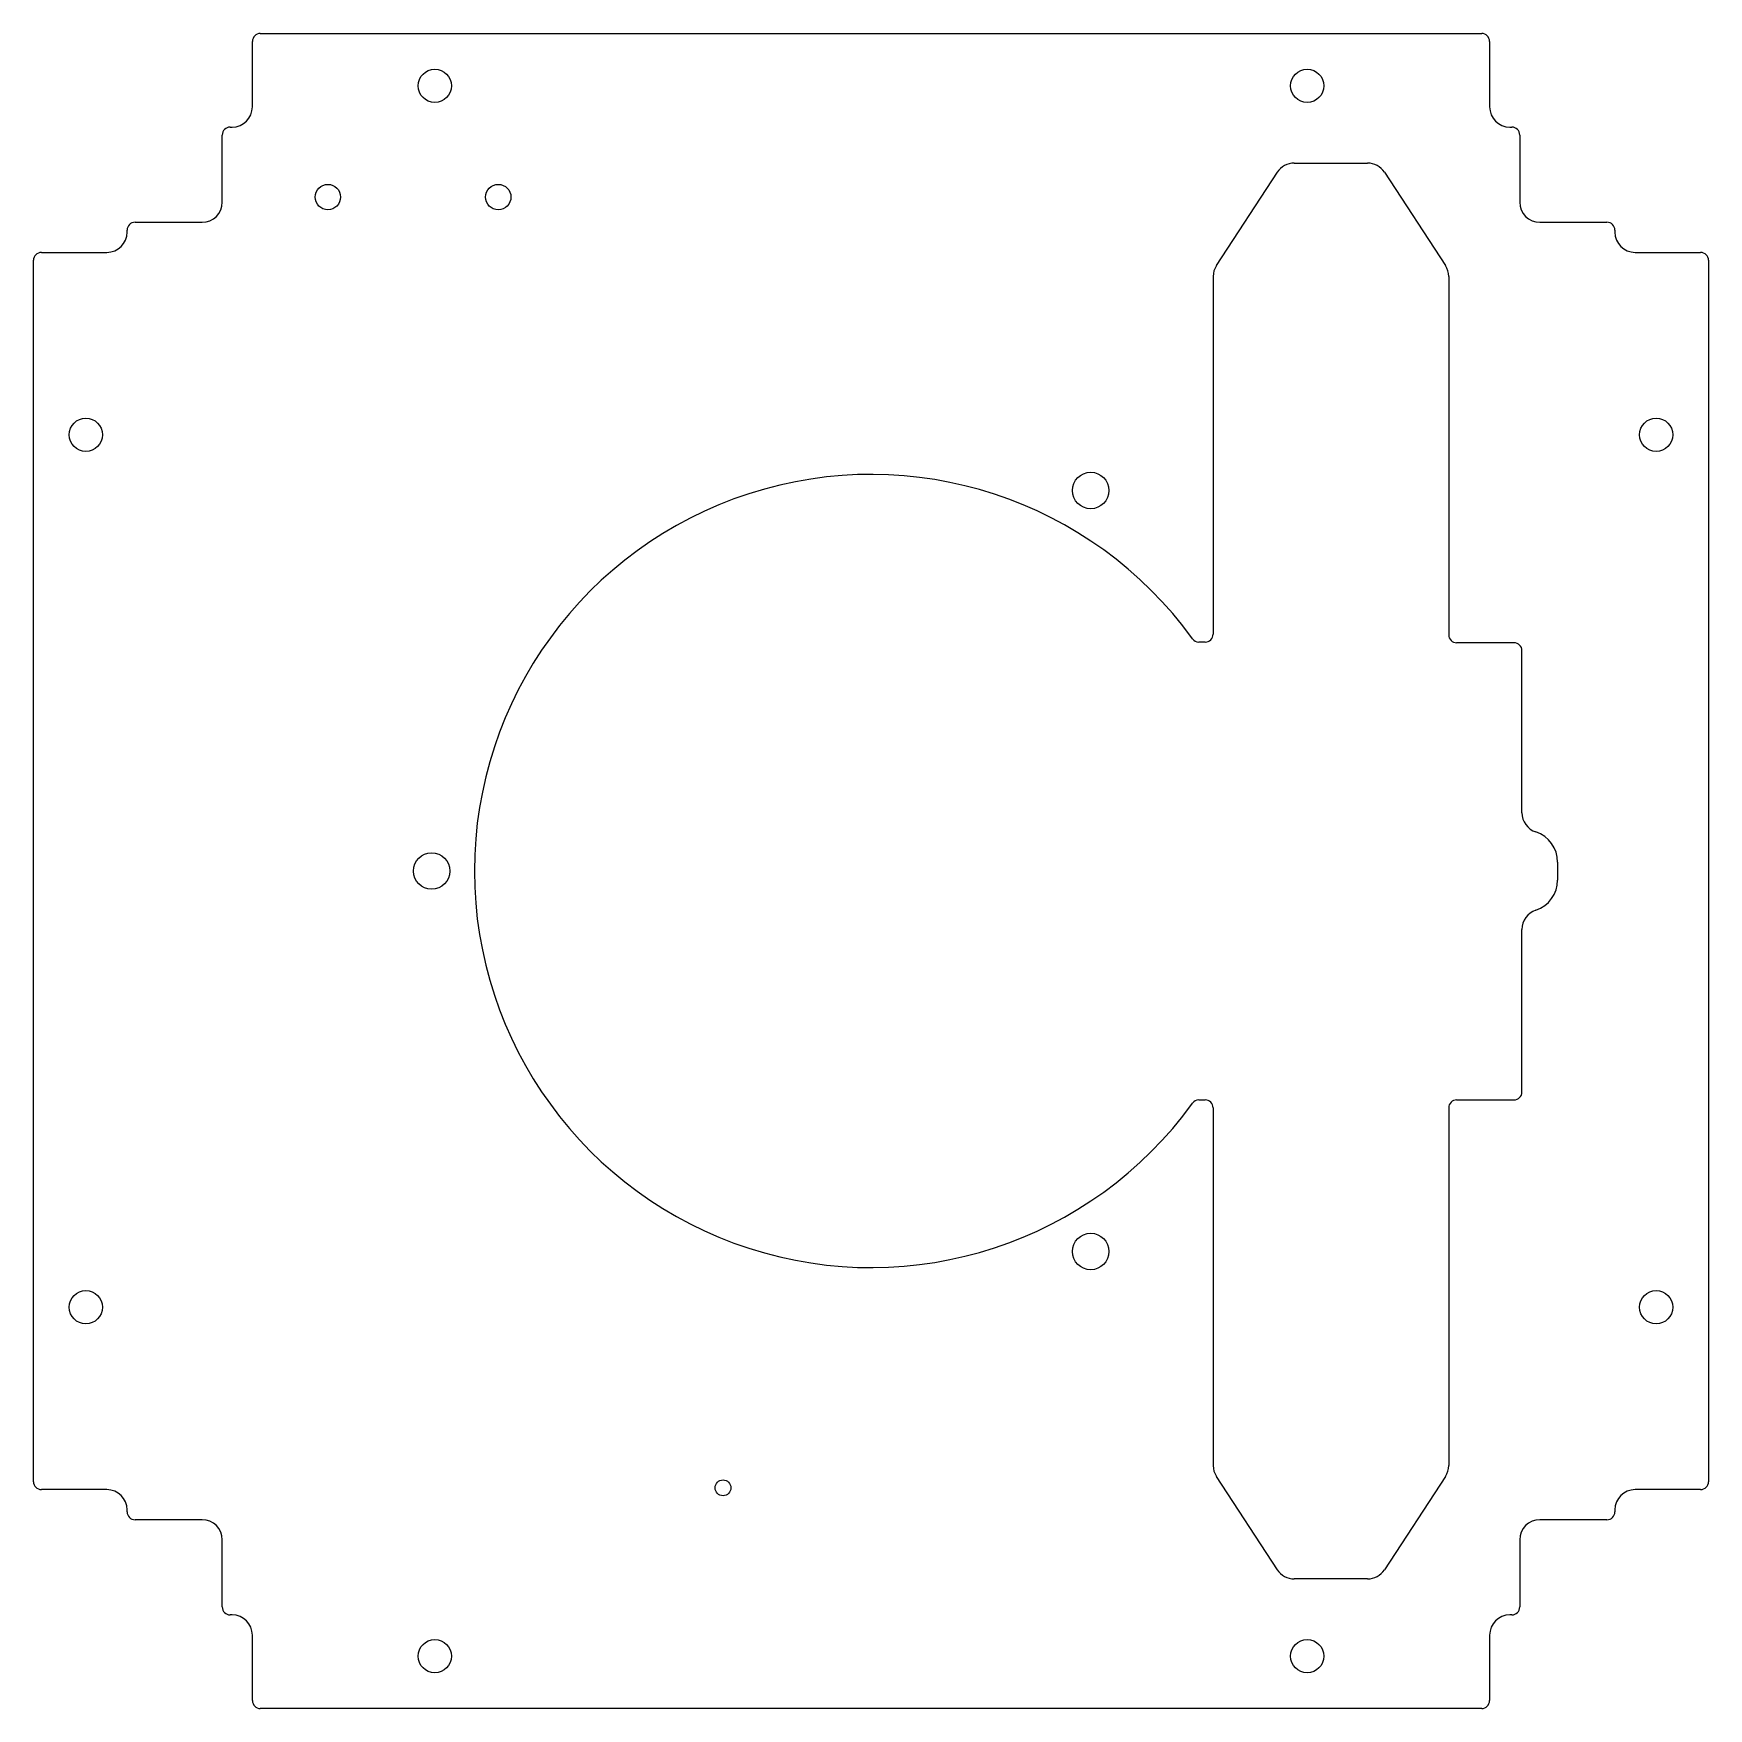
# Model space of a CAD drawing. Extents: x -53 to 53, y -53 to 53.
import ezdxf

# ---------------------------------------------------------------- set-up
doc = ezdxf.new("R2010")
doc.units = 0
doc.layers.add('MODELSKETCH_VISIBLE', color=7, linetype='CONTINUOUS')

msp = doc.modelspace()

# ---------------------------------------------------------------- linework, layer by layer
at = {"layer": 'MODELSKETCH_VISIBLE'}
for p, q in [((-39, 48.17), (-39, 52.3)), ((-38.5, 52.8), (38.5, 52.8)), ((39, 52.3), (39, 48.17)), ((-40.4, 46.9), (-40.27, 46.9)), ((40.27, 46.9), (40.4, 46.9)), ((-40.9, 42.17), (-40.9, 46.4)), ((40.9, 46.4), (40.9, 42.17)), ((26.68, 44.63), (31.31, 44.63)), ((21.78, 38.18), (25.62, 44.05)), ((32.37, 44.05), (36.21, 38.18)), ((-46.9, 40.27), (-46.9, 40.4)), ((-46.4, 40.9), (-42.17, 40.9)), ((42.17, 40.9), (46.4, 40.9)), ((46.9, 40.4), (46.9, 40.27)), ((-52.8, -38.5), (-52.8, 38.5)), ((-52.3, 39), (-48.17, 39)), ((48.17, 39), (52.3, 39)), ((52.8, 38.5), (52.8, -38.5)), ((21.57, 37.48), (21.57, 14.93)), ((36.42, 37.48), (36.42, 14.89)), ((21.07, 14.43), (20.67, 14.43)), ((40.54, 14.39), (36.92, 14.39)), ((41.04, 3.67), (41.04, 13.89)), ((43.29, 0.56), (43.29, -0.57)), ((41.04, -13.93), (41.04, -3.68)), ((20.67, -14.43), (21.07, -14.43)), ((36.92, -14.43), (40.54, -14.43)), ((21.57, -14.93), (21.57, -37.48)), ((36.42, -14.93), (36.42, -37.48)), ((-48.17, -39), (-52.3, -39)), ((25.62, -44.05), (21.78, -38.18)), ((36.21, -38.18), (32.37, -44.05)), ((52.3, -39), (48.17, -39)), ((-46.9, -40.4), (-46.9, -40.27)), ((-42.17, -40.9), (-46.4, -40.9)), ((46.4, -40.9), (42.17, -40.9)), ((46.9, -40.27), (46.9, -40.4)), ((-40.9, -46.4), (-40.9, -42.17)), ((40.9, -42.17), (40.9, -46.4)), ((31.31, -44.63), (26.68, -44.63)), ((-40.27, -46.9), (-40.4, -46.9)), ((40.4, -46.9), (40.27, -46.9)), ((-39, -52.3), (-39, -48.17)), ((39, -48.17), (39, -52.3)), ((38.5, -52.8), (-38.5, -52.8))]:
    msp.add_line(p, q, dxfattribs=at)
for centre, radius in [((-27.5, 49.5), 1.05), ((27.5, 49.5), 1.05), ((-34.24, 42.49), 0.8), ((-23.5, 42.49), 0.8), ((-49.5, 27.5), 1.05), ((49.5, 27.5), 1.05), ((13.85, 23.99), 1.15), ((-27.7, 0), 1.15), ((13.85, -23.99), 1.15), ((-49.5, -27.5), 1.05), ((49.5, -27.5), 1.05), ((-9.33, -38.89), 0.5), ((-27.5, -49.5), 1.05), ((27.5, -49.5), 1.05)]:
    msp.add_circle(centre, radius, dxfattribs=at)
for centre, radius, start, end in [((-38.5, 52.3), 0.5, 90, 180), ((38.5, 52.3), 0.5, 0, 90), ((-40.27, 48.17), 1.27, 270, 0), ((40.27, 48.17), 1.27, 180, 270), ((-40.4, 46.4), 0.5, 90, 180), ((40.4, 46.4), 0.5, 0, 90), ((26.68, 43.36), 1.27, 90, 146.8222), ((31.31, 43.36), 1.27, 33.1778, 90), ((-42.17, 42.17), 1.27, 270, 0), ((42.17, 42.17), 1.27, 180, 270), ((-48.17, 40.27), 1.27, 270, 0), ((-46.4, 40.4), 0.5, 90, 180), ((46.4, 40.4), 0.5, 0, 90), ((48.17, 40.27), 1.27, 180, 270), ((-52.3, 38.5), 0.5, 90, 180), ((22.84, 37.48), 1.27, 146.8222, 180), ((35.15, 37.48), 1.27, 0, 33.1778), ((52.3, 38.5), 0.5, 0, 90), ((0, 0), 25, 35.8368, 324.1632), ((21.07, 14.93), 0.5, 270, 0), ((36.92, 14.89), 0.5, 180, 269.9311), ((20.67, 14.93), 0.5, 215.8368, 270), ((40.54, 13.89), 0.5, 0, 89.9311), ((42.31, 3.67), 1.27, 180, 251.816), ((41.29, 0.56), 2, 0, 71.816), ((41.29, -0.57), 2, 288.184, 0), ((42.31, -3.68), 1.27, 108.184, 180), ((20.67, -14.93), 0.5, 90, 144.1632), ((21.07, -14.93), 0.5, 0, 90), ((36.92, -14.93), 0.5, 90, 180), ((40.54, -13.93), 0.5, 270, 0), ((22.84, -37.48), 1.27, 180, 213.1778), ((35.15, -37.48), 1.27, 326.8222, 0), ((-52.3, -38.5), 0.5, 180, 270), ((-48.17, -40.27), 1.27, 0, 90), ((48.17, -40.27), 1.27, 90, 180), ((52.3, -38.5), 0.5, 270, 0), ((-46.4, -40.4), 0.5, 180, 270), ((-42.17, -42.17), 1.27, 0, 90), ((42.17, -42.17), 1.27, 90, 180), ((46.4, -40.4), 0.5, 270, 0), ((26.68, -43.36), 1.27, 213.1778, 270), ((31.31, -43.36), 1.27, 270, 326.8222), ((-40.4, -46.4), 0.5, 180, 270), ((40.4, -46.4), 0.5, 270, 0), ((-40.27, -48.17), 1.27, 0, 90), ((40.27, -48.17), 1.27, 90, 180), ((-38.5, -52.3), 0.5, 180, 270), ((38.5, -52.3), 0.5, 270, 0)]:
    msp.add_arc(centre, radius, start, end, dxfattribs=at)

doc.saveas('drawing.dxf')
